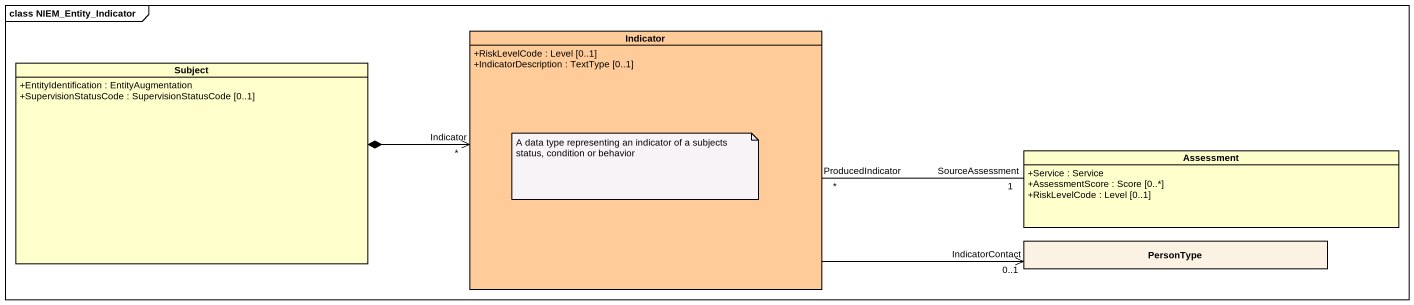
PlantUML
@startuml
mainframe class NIEM_Entity_Indicator
hide circle
hide empty members
skinparam classAttributeIconSize 0
class Indicator #FFCC99 {
  +RiskLevelCode : Level [0..1]
  +IndicatorDescription : TextType [0..1]
}
class Subject #FFFFCC {
  +EntityIdentification : EntityAugmentation
  +SupervisionStatusCode : SupervisionStatusCode [0..1]
}
class Assessment #FFFFCC {
  +Service : Service
  +AssessmentScore : Score [0..*]
  +RiskLevelCode : Level [0..1]
}
class PersonType
Indicator "ProducedIndicator\n*" -right- "SourceAssessment\n1" Assessment
Indicator -right-> "IndicatorContact\n0..1" PersonType
Subject *-right-> "Indicator\n*" Indicator
note as N1
  A data type representing an indicator of a subjects status, condition or behavior
end note
@enduml
